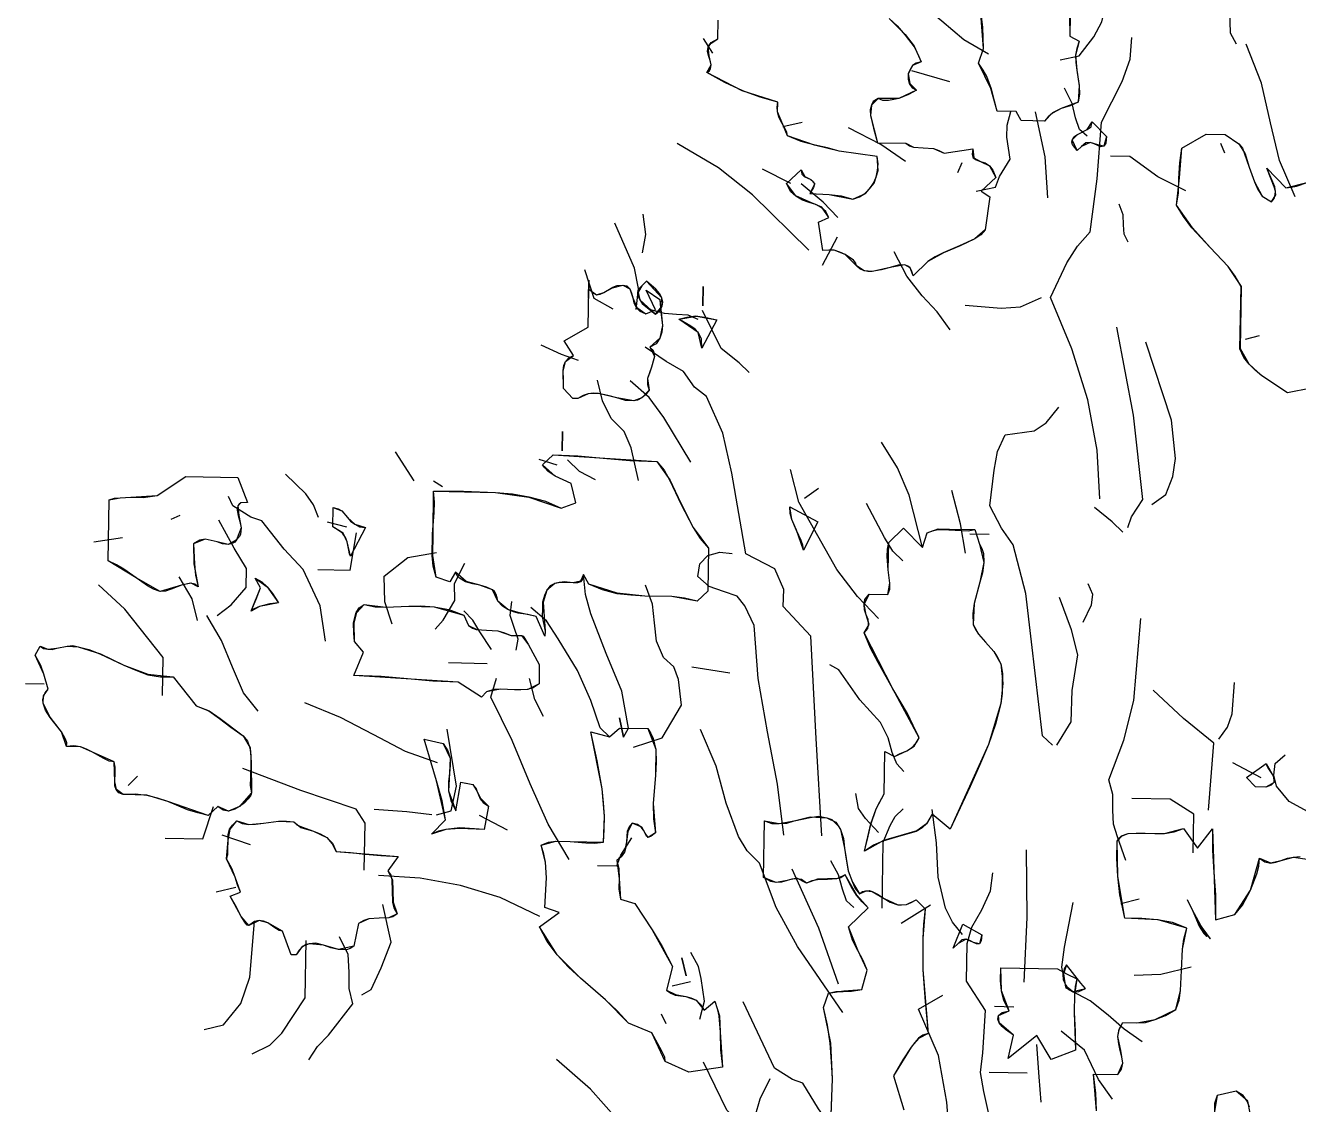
# Model space of a CAD drawing. Header units: millimetres. Extents: x 577 to 2337, y 236 to 943.
# Drawn here: x 825.191 to 826.84, y 709.061 to 710.459 of the extents above; entities that cross this region are included whole.
import ezdxf

# ---------------------------------------------------------------- set-up
doc = ezdxf.new("R2010")
doc.units = ezdxf.units.MM
doc.header["$LTSCALE"] = 0.01
doc.layers.add('06-Furn', color=4, linetype='Continuous')

# ---------------------------------------------------------------- blocks, each defined once
blk = doc.blocks.new('d2')
at = {"layer": '06-Furn', "color": 94, "linetype": 'Continuous'}
for points in [[(908.8123, 682.3527), (908.8096, 682.3628), (908.8055, 682.3714), (908.7998, 682.3759), (908.7927, 682.3788), (908.7769, 682.3777), (908.7581, 682.3723), (908.7364, 682.367), (908.7149, 682.363), (908.7048, 682.3632), (908.6948, 682.3649), (908.6863, 682.3693), (908.6778, 682.3766), (908.6765, 682.3824), (908.6708, 682.3897), (908.651, 682.403), (908.6382, 682.4089), (908.6253, 682.4135), (908.6124, 682.4137), (908.598, 682.4126), (908.5878, 682.4802), (908.6124, 682.4913), (908.6055, 682.5057), (908.5942, 682.5145), (908.5814, 682.5219), (908.5656, 682.5265), (908.55, 682.5326), (908.5343, 682.5414), (908.5217, 682.5532), (908.512, 682.572), (908.547, 682.6044), (908.5482, 682.5944), (908.5539, 682.5885), (908.5695, 682.581), (908.5752, 682.5766), (908.578, 682.5708), (908.5763, 682.5623), (908.5675, 682.5481), (908.6134, 682.5458), (908.642, 682.5424), (908.6692, 682.5347), (908.685, 682.5402), (908.6981, 682.5485), (908.7098, 682.5598), (908.7187, 682.5725), (908.7247, 682.5868), (908.7278, 682.6025), (908.7296, 682.6183), (908.727, 682.6356), (908.6368, 682.6487), (908.6096, 682.6564), (908.5796, 682.6627), (908.5468, 682.6719), (908.514, 682.6854), (908.5127, 682.6926), (908.5085, 682.7013), (908.4988, 682.7201), (908.4933, 682.7303), (908.4906, 682.7418), (908.4894, 682.7533), (908.4911, 682.7648), (908.4496, 682.777), (908.4083, 682.7921), (908.3656, 682.8116), (908.323, 682.8353), (908.3288, 682.8395), (908.3317, 682.8452), (908.3333, 682.8538), (908.3307, 682.8639), (908.3265, 682.8755), (908.3239, 682.8856), (908.3255, 682.8956), (908.3328, 682.9055), (908.3488, 682.9152), (908.3496, 682.9597)], [(909.1839, 682.9703), (909.1844, 682.9215), (909.2072, 682.9096), (909.2011, 682.8925), (909.1979, 682.8768), (909.1991, 682.8595), (909.2016, 682.8408), (909.2067, 682.8034), (909.2077, 682.7847), (909.2045, 682.7647), (909.1857, 682.7564), (909.164, 682.7496), (909.1437, 682.7385), (909.1336, 682.7301), (909.1247, 682.7202), (909.0688, 682.7212), (909.0577, 682.743), (909.0118, 682.7438), (908.9984, 682.7957), (908.9874, 682.8261), (908.9791, 682.8406), (908.9679, 682.858), (908.98, 682.8922), (908.9781, 682.9425), (908.9719, 682.9957)], [(908.756, 682.9638), (908.7743, 682.9462), (908.794, 682.9243), (908.815, 682.8967), (908.8233, 682.8807), (908.8316, 682.8605), (908.82, 682.8578), (908.8113, 682.8523), (908.8054, 682.8423), (908.8009, 682.8323), (908.8007, 682.8194), (908.8034, 682.8093), (908.8104, 682.7992), (908.8203, 682.7932), (908.8015, 682.7835), (908.7783, 682.7739), (908.7668, 682.7712), (908.7538, 682.7686), (908.7409, 682.7688), (908.7295, 682.7734), (908.7179, 682.7664), (908.7134, 682.7578), (908.7104, 682.7464), (908.7116, 682.7335), (908.7182, 682.7032), (908.7276, 682.6686), (908.795, 682.6674), (908.8036, 682.6614), (908.8136, 682.6584), (908.8365, 682.6566), (908.8608, 682.6547), (908.8737, 682.6501), (908.8865, 682.6442), (908.9542, 682.6544), (908.9525, 682.6415), (908.9552, 682.6329), (908.9623, 682.6284), (908.9723, 682.6239), (908.9837, 682.6208), (908.9936, 682.6135), (909.0021, 682.6033), (909.0089, 682.5859), (908.9739, 682.5535), (908.9951, 682.5403), (908.9836, 682.4615), (908.9734, 682.4502), (908.9589, 682.4404), (908.9227, 682.4239), (908.8836, 682.4073), (908.8648, 682.3976), (908.8474, 682.3865), (908.8123, 682.3527)], [(908.8123, 682.3527), (908.8055, 682.3714), (908.7927, 682.3788), (908.7581, 682.3723), (908.7163, 682.363), (908.6962, 682.3648), (908.6778, 682.3766), (908.651, 682.403), (908.6253, 682.4135), (908.598, 682.4126), (908.5878, 682.4802), (908.6124, 682.4913), (908.5956, 682.516), (908.5657, 682.528), (908.5344, 682.5429), (908.512, 682.572), (908.547, 682.6044), (908.5553, 682.5885), (908.5695, 682.581), (908.5794, 682.5708), (908.5675, 682.5481), (908.6134, 682.5458), (908.6692, 682.5347), (908.6996, 682.5485), (908.7201, 682.5725), (908.7293, 682.6025), (908.727, 682.6356), (908.6368, 682.6487), (908.5782, 682.6627), (908.514, 682.6854), (908.4989, 682.7216), (908.4906, 682.7418), (908.4911, 682.7648), (908.4069, 682.7921), (908.323, 682.8353), (908.3333, 682.8538), (908.328, 682.8754), (908.3255, 682.897), (908.3329, 682.9069), (908.3488, 682.9152), (908.3496, 682.9597)], [(909.1862, 683.0206), (909.1844, 682.9215), (909.2072, 682.9096), (909.1979, 682.8768), (909.2016, 682.8408), (909.2067, 682.8048), (909.2045, 682.7647), (909.164, 682.7496), (909.1438, 682.7399), (909.1247, 682.7202), (909.0688, 682.7212), (909.0577, 682.743), (909.0118, 682.7438), (908.9969, 682.7972), (908.9679, 682.858), (908.98, 682.8922), (908.9719, 682.9957)], [(908.756, 682.9638), (908.794, 682.9258), (908.8151, 682.8981), (908.8316, 682.8605), (908.8113, 682.8523), (908.8009, 682.8323), (908.8048, 682.8093), (908.8203, 682.7932), (908.7783, 682.7739), (908.7295, 682.7734), (908.7134, 682.7578), (908.7116, 682.7335), (908.7276, 682.6686), (908.795, 682.6674), (908.8136, 682.6584), (908.8365, 682.6566), (908.8608, 682.6547), (908.8865, 682.6442), (908.9542, 682.6544), (908.9567, 682.6328), (908.9723, 682.6239), (908.9936, 682.6135), (909.0089, 682.5859), (908.9739, 682.5535), (908.9951, 682.5403), (908.9836, 682.4615), (908.9589, 682.4404), (908.9241, 682.4238), (908.885, 682.4073), (908.8474, 682.3865), (908.8123, 682.3527)], [(909.1619, 682.8659), (909.2066, 682.8752), (909.2418, 682.9204), (909.2611, 682.956), (909.2704, 682.9946), (909.2769, 683.0361), (909.2892, 683.0775)], [(908.9913, 682.8791), (908.933, 682.9132), (908.8807, 682.9572), (908.8242, 683.0028), (908.7887, 683.0249), (908.7459, 683.0429)], [(909.5803, 682.9028), (909.5664, 682.9289), (909.5655, 682.9562), (909.5645, 682.9849), (909.5494, 683.0168)], [(908.3367, 682.881), (908.3144, 682.9158)], [(909.2562, 681.8234), (909.2497, 681.9384), (909.2275, 682.058), (909.1895, 682.1792), (909.1386, 682.3008), (909.1775, 682.3833), (909.2026, 682.423), (909.2334, 682.4569), (909.25, 682.583), (909.2597, 682.7178), (909.3088, 682.8144), (909.3284, 682.8672), (909.3322, 682.9188)], [(909.7201, 682.5399), (909.6829, 682.6268), (909.6615, 682.7161), (909.6403, 682.8098), (909.6033, 682.9024)], [(908.8996, 682.8133), (908.8097, 682.8394)], [(909.226, 682.6839), (909.2077, 682.7), (909.1981, 682.7275), (909.1901, 682.7621), (909.1721, 682.7983)], [(908.9624, 682.5537), (909.0085, 682.563), (909.0175, 682.5886), (909.0427, 682.6298), (909.0351, 682.6816), (909.0356, 682.7103), (909.0448, 682.7432)], [(909.1329, 682.5378), (909.1261, 682.6354), (909.1036, 682.7421)], [(908.5029, 682.7072), (908.5491, 682.7178)], [(908.7943, 682.6243), (908.7361, 682.6641), (908.6593, 682.7043)], [(909.2024, 682.6499), (909.1912, 682.6644), (909.1899, 682.6702), (909.19, 682.6745), (909.1944, 682.683), (909.2032, 682.6886), (909.2263, 682.6997), (909.2351, 682.7067), (909.2366, 682.7124), (909.2382, 682.7181), (909.2719, 682.6831), (909.2702, 682.6673), (909.2658, 682.6602), (909.2586, 682.6589), (909.2515, 682.6619), (909.2429, 682.6664), (909.2329, 682.6694), (909.2228, 682.6681), (909.2127, 682.6597), (909.2024, 682.6499)], [(909.2024, 682.6499), (909.19, 682.6759), (909.2032, 682.6886), (909.2263, 682.6997), (909.2382, 682.7181), (909.2719, 682.6831), (909.2658, 682.6602), (909.2515, 682.6633), (909.2329, 682.6694), (909.2127, 682.6597), (909.2024, 682.6499)], [(908.565, 682.4132), (908.4311, 682.5448), (908.3504, 682.6094), (908.2524, 682.6672)], [(909.7577, 682.0856), (909.7015, 682.0751), (909.6718, 682.0944), (909.6406, 682.115), (909.625, 682.1282), (909.6109, 682.1428), (909.5983, 682.1589), (909.5886, 682.1791), (909.5913, 682.327), (909.5774, 682.3516), (909.5606, 682.3749), (909.5184, 682.4202), (909.4747, 682.4669), (909.4551, 682.4931), (909.4384, 682.5207), (909.4432, 682.5493), (909.4438, 682.5837), (909.4459, 682.621), (909.4509, 682.6554), (909.5089, 682.6888), (909.5534, 682.688), (909.586, 682.6658), (909.5945, 682.6557), (909.5999, 682.6426), (909.6109, 682.6108), (909.6231, 682.5762), (909.6314, 682.5574), (909.6412, 682.5414), (909.6639, 682.5281), (909.6698, 682.5365), (909.6728, 682.5451), (909.673, 682.5537), (909.6703, 682.5638), (909.6524, 682.6086), (909.6975, 682.5619), (909.7104, 682.5631), (909.7234, 682.5657), (909.7509, 682.5752)], [(909.7577, 682.0856), (909.7015, 682.0751), (909.6406, 682.115), (909.6109, 682.1428), (909.5901, 682.1791), (909.5928, 682.3269), (909.5606, 682.3749), (909.5184, 682.4202), (909.4762, 682.4669), (909.4384, 682.5207), (909.4453, 682.5852), (909.4509, 682.6554), (909.5089, 682.6888), (909.5534, 682.688), (909.586, 682.6658), (909.6014, 682.6426), (909.6109, 682.6108), (909.6231, 682.5762), (909.6412, 682.5414), (909.6639, 682.5281), (909.6742, 682.5451), (909.6717, 682.5638), (909.6524, 682.6086), (909.6975, 682.5619), (909.7509, 682.5752)], [(909.4605, 682.5547), (909.3937, 682.5875), (909.327, 682.6361), (909.2811, 682.637)], [(909.5526, 682.6435), (909.543, 682.6666)], [(908.9187, 682.5977), (908.9292, 682.6218)], [(908.522, 682.5718), (908.4551, 682.6061)], [(908.6339, 682.4909), (908.5987, 682.5274), (908.5464, 682.5714)], [(909.3233, 682.4323), (909.3136, 682.4512), (909.3126, 682.4741), (909.3116, 682.4972), (909.302, 682.5231)], [(908.1701, 682.4074), (908.1781, 682.4504), (908.1718, 682.4993)], [(908.1548, 682.2728), (908.16, 682.3229), (908.1508, 682.3705), (908.104, 682.4776)], [(908.5974, 682.3781), (908.6331, 682.4449)], [(908.9004, 682.2247), (908.8696, 682.2669), (908.8344, 682.3049), (908.7979, 682.3515), (908.7674, 682.4095)], [(908.1003, 682.2738), (908.0548, 682.299), (908.033, 682.3669)], [(908.0426, 682.3423), (908.0418, 682.2993), (908.0426, 682.3423)], [(908.0426, 682.3423), (908.0418, 682.2993), (908.0426, 682.3423)], [(908.1687, 682.3299), (908.1614, 682.3215), (908.1584, 682.3129), (908.1597, 682.3043), (908.1638, 682.2956), (908.1694, 682.2869), (908.1779, 682.2795), (908.2005, 682.2619), (908.2107, 682.2703), (908.2166, 682.2803), (908.2182, 682.2903), (908.2156, 682.3004), (908.21, 682.3105), (908.2016, 682.3207), (908.179, 682.3398), (908.1687, 682.3299)], [(908.1687, 682.3299), (908.1598, 682.3129), (908.1638, 682.2956), (908.2005, 682.2619), (908.2166, 682.2803), (908.2156, 682.3004), (908.179, 682.3398), (908.1687, 682.3299)], [(908.0045, 682.0616), (907.982, 682.085), (907.9823, 682.1051), (907.9813, 682.1281), (907.9829, 682.1395), (907.9874, 682.1495), (907.9948, 682.158), (908.0064, 682.1635), (907.984, 682.1984), (908.0406, 682.2304), (908.0422, 682.3208), (908.0521, 682.312), (908.0606, 682.3075), (908.0693, 682.3088), (908.078, 682.3129), (908.0997, 682.3255), (908.1099, 682.3296), (908.1228, 682.3308), (908.1328, 682.3292), (908.1399, 682.3219), (908.144, 682.3117), (908.1467, 682.3002), (908.1493, 682.2887), (908.1548, 682.2771), (908.1633, 682.2683), (908.1776, 682.2623), (908.2007, 682.272), (908.1786, 682.3183), (908.2112, 682.2962), (908.2135, 682.266), (908.2172, 682.2343), (908.2155, 682.2186), (908.211, 682.2043), (908.2021, 682.1915), (908.1876, 682.1832), (908.1932, 682.1773), (908.196, 682.1729), (908.1987, 682.1614), (908.1956, 682.15), (908.191, 682.1358), (908.1865, 682.1215), (908.1819, 682.1086), (908.1817, 682.0943), (908.1857, 682.0813), (908.1769, 682.07), (908.1682, 682.063), (908.158, 682.0574), (908.1494, 682.0561), (908.1293, 682.0565), (908.1093, 682.0626), (908.0879, 682.0687), (908.065, 682.0734), (908.0535, 682.0736), (908.0406, 682.0725), (908.029, 682.0684), (908.016, 682.0614), (908.0045, 682.0616)], [(908.0045, 682.0616), (907.982, 682.085), (907.9813, 682.1281), (907.9874, 682.1495), (908.0064, 682.1635), (907.984, 682.1984), (908.0406, 682.2304), (908.0422, 682.3208), (908.0606, 682.3075), (908.078, 682.3129), (908.0983, 682.324), (908.1228, 682.3308), (908.1399, 682.3219), (908.1467, 682.3002), (908.1563, 682.2771), (908.1776, 682.2623), (908.2007, 682.272), (908.1786, 682.3183), (908.2112, 682.2962), (908.2172, 682.2343), (908.211, 682.2043), (908.1876, 682.1832), (908.1987, 682.1614), (908.191, 682.1358), (908.1819, 682.1086), (908.1857, 682.0813), (908.1682, 682.063), (908.1494, 682.0561), (908.1093, 682.0626), (908.065, 682.0734), (908.0406, 682.0725), (908.016, 682.0614), (908.0045, 682.0616)], [(908.3137, 682.3273), (908.3129, 682.2814), (908.3137, 682.3273)], [(908.3137, 682.3273), (908.3129, 682.2814), (908.3137, 682.3273)], [(908.9359, 682.2829), (909.0219, 682.2756), (909.0679, 682.2791), (909.1171, 682.3012)], [(908.3022, 682.2486), (908.278, 682.259), (908.2507, 682.261), (908.2221, 682.2629), (908.1892, 682.2722)], [(908.311, 682.1809), (908.31, 682.2024), (908.3058, 682.2112), (908.3017, 682.2184), (908.2946, 682.2257), (908.2847, 682.2331), (908.2563, 682.2494), (908.275, 682.2548), (908.2966, 682.2573), (908.321, 682.2539), (908.3467, 682.2478), (908.311, 682.1809)], [(908.311, 682.1809), (908.3017, 682.2184), (908.2563, 682.2494), (908.298, 682.2572), (908.3467, 682.2478), (908.311, 682.1809)], [(908.4234, 682.1229), (908.3994, 682.1463), (908.3569, 682.1801), (908.3127, 682.2699)], [(909.3225, 681.7548), (909.3315, 681.7804), (909.3581, 681.8216), (909.3359, 682.0215), (909.2967, 682.2304)], [(908.0176, 682.1518), (907.9777, 682.1655), (907.9293, 682.1879)], [(908.5957, 681.023), (908.5826, 681.2543), (908.5698, 681.4972), (908.5037, 681.5673), (908.5058, 681.6075), (908.4838, 681.6567), (908.4155, 681.6923), (908.3817, 681.8839), (908.3605, 681.979), (908.3218, 682.0659), (908.2935, 682.088), (908.2669, 682.1257), (908.2257, 682.1495), (908.1761, 682.1834)], [(909.3795, 681.8097), (909.4129, 681.8335), (909.4295, 681.8763), (909.436, 681.9192), (909.4262, 682.0098), (909.3649, 682.1947)], [(909.6019, 682.2019), (909.6352, 682.2113)], [(908.1603, 681.8664), (908.143, 681.9443), (908.1265, 681.9833), (908.0955, 682.0141), (908.0748, 682.056), (908.0627, 682.105)], [(908.2845, 681.9101), (908.2205, 682.0161), (908.1854, 682.064), (908.1402, 682.1036)], [(909.1436, 681.2383), (909.1196, 681.2604), (909.0936, 681.4833), (909.0799, 681.5984), (909.0504, 681.7138), (909.0224, 681.7531), (908.9947, 681.8067), (909.0048, 681.8912), (909.0128, 681.9356), (909.0308, 681.9754), (909.0998, 681.9842), (909.1289, 682.0038), (909.1583, 682.0406)], [(907.9801, 681.9831), (907.9793, 681.9372), (907.9801, 681.9831)], [(907.9801, 681.9831), (907.9793, 681.9372), (907.9801, 681.9831)], [(908.835, 681.7077), (908.8028, 681.8317), (908.7753, 681.8968), (908.7376, 681.9578)], [(907.6277, 681.8661), (907.583, 681.9344)], [(907.9382, 681.4972), (907.9175, 681.5435), (907.8975, 681.5482), (907.8746, 681.5515), (907.8632, 681.5546), (907.8504, 681.5606), (907.8376, 681.568), (907.8263, 681.5797), (907.825, 681.5883), (907.8223, 681.5956), (907.8181, 681.6028), (907.8139, 681.6072), (907.7996, 681.6132), (907.7839, 681.6178), (907.7668, 681.621), (907.7496, 681.6256), (907.7354, 681.6344), (907.7298, 681.6403), (907.7256, 681.649), (907.7123, 681.6263), (907.6795, 681.6369), (907.6728, 681.6629), (907.6704, 681.6887), (907.6713, 681.739), (907.6751, 681.7906), (907.6756, 681.815), (907.6732, 681.8409), (907.745, 681.841), (907.821, 681.8382), (907.8611, 681.8346), (907.8998, 681.8281), (907.9397, 681.8174), (907.9768, 681.8009), (908.0115, 681.8132), (908.0008, 681.8593), (907.9624, 681.8772), (907.9454, 681.889), (907.9383, 681.8963), (907.9327, 681.9036), (907.9576, 681.9275), (908.0164, 681.925), (908.0766, 681.9196), (908.1396, 681.9142), (908.2041, 681.9116), (908.221, 681.8911), (908.2349, 681.8665), (908.2612, 681.8115), (908.2903, 681.755), (908.3071, 681.7288), (908.3267, 681.7055), (908.3248, 681.6036), (908.3001, 681.5797), (908.27, 681.5874), (908.2399, 681.5908), (908.1754, 681.5919), (908.1424, 681.594), (908.1094, 681.5975), (908.0751, 681.6067), (908.0424, 681.6202), (908.0299, 681.6434), (908.0283, 681.6334), (908.0224, 681.6263), (908.0152, 681.6236), (908.0051, 681.6238), (907.9836, 681.6242), (907.9721, 681.6244), (907.962, 681.6217), (907.9504, 681.6162), (907.943, 681.6062), (907.9371, 681.5935), (907.9325, 681.5777), (907.9322, 681.562), (907.9319, 681.5433), (907.9384, 681.5087), (907.9382, 681.4972)], [(907.9382, 681.4972), (907.9175, 681.5435), (907.8746, 681.553), (907.8504, 681.5606), (907.8263, 681.5797), (907.8139, 681.6072), (907.7839, 681.6178), (907.7511, 681.627), (907.7256, 681.649), (907.7123, 681.6263), (907.6795, 681.6369), (907.6718, 681.6887), (907.6728, 681.739), (907.6732, 681.8409), (907.821, 681.8382), (907.8997, 681.8267), (907.9768, 681.8009), (908.0115, 681.8132), (908.0008, 681.8593), (907.9624, 681.8772), (907.9327, 681.9036), (907.9576, 681.9275), (908.2041, 681.9116), (908.2349, 681.868), (908.2612, 681.8129), (908.2903, 681.755), (908.3267, 681.7055), (908.3248, 681.6036), (908.3001, 681.5797), (908.2399, 681.5908), (908.1754, 681.5919), (908.1095, 681.5989), (908.0424, 681.6202), (908.0299, 681.6434), (908.0224, 681.6278), (908.0051, 681.6238), (907.9836, 681.6256), (907.962, 681.6217), (907.943, 681.6062), (907.9339, 681.5777), (907.9384, 681.5087), (907.9382, 681.4972)], [(907.9672, 681.903), (907.9243, 681.9167)], [(908.0584, 681.8683), (908.02, 681.8876), (907.9918, 681.9154)], [(907.4007, 681.7784), (907.3883, 681.8087), (907.3702, 681.8349), (907.3222, 681.8817)], [(908.73, 681.5388), (908.6807, 681.5914), (908.6316, 681.6554), (908.5412, 681.815), (908.5211, 681.8928)], [(907.0243, 681.6029), (907.0086, 681.6089), (906.9943, 681.6164), (906.9675, 681.6356), (906.9377, 681.6562), (906.9206, 681.6665), (906.9007, 681.6755), (906.9033, 681.8205), (906.9163, 681.8245), (906.9293, 681.8257), (906.9551, 681.8267), (906.9838, 681.8262), (907.017, 681.8313), (907.0852, 681.876), (907.2086, 681.8737), (907.232, 681.8145), (907.2162, 681.8133), (907.2118, 681.8105), (907.2089, 681.8063), (907.2072, 681.7963), (907.2099, 681.7833), (907.2139, 681.7689), (907.2165, 681.7545), (907.2148, 681.7387), (907.2118, 681.733), (907.2059, 681.7259), (907.2015, 681.7203), (907.1972, 681.7175), (907.1857, 681.7148), (907.1728, 681.7165), (907.1599, 681.721), (907.1456, 681.7242), (907.1313, 681.7273), (907.1183, 681.7247), (907.1038, 681.7163), (907.1059, 681.6689), (907.1082, 681.6416), (907.1149, 681.6142), (907.1064, 681.6201), (907.0964, 681.6231), (907.0863, 681.6205), (907.0748, 681.6178), (907.0502, 681.6082), (907.0372, 681.6041), (907.0243, 681.6029)], [(907.0243, 681.6029), (906.9675, 681.6356), (906.9007, 681.6755), (906.9033, 681.8205), (906.9293, 681.8257), (906.9551, 681.8267), (907.017, 681.8313), (907.0852, 681.876), (907.2086, 681.8737), (907.232, 681.8145), (907.2162, 681.8133), (907.2089, 681.8063), (907.2113, 681.7832), (907.2165, 681.7545), (907.2059, 681.7259), (907.1857, 681.7148), (907.1599, 681.721), (907.1313, 681.7273), (907.1038, 681.7163), (907.1044, 681.6689), (907.1149, 681.6142), (907.0978, 681.6231), (907.0748, 681.6178), (907.0243, 681.6029)], [(907.6949, 681.8519), (907.6736, 681.8653)], [(907.4169, 681.4852), (907.4041, 681.5687), (907.364, 681.6556), (907.319, 681.7038), (907.2656, 681.7708), (907.24, 681.7798), (907.1973, 681.8065), (907.1863, 681.8282)], [(908.5543, 681.8248), (908.5877, 681.8486)], [(908.9367, 681.6944), (908.925, 681.7634), (908.9049, 681.8428)], [(907.4766, 681.6865), (907.4738, 681.6923), (907.4725, 681.701), (907.4685, 681.7212), (907.4644, 681.7312), (907.4574, 681.7414), (907.4475, 681.7488), (907.4347, 681.7562), (907.4356, 681.8022), (907.447, 681.7991), (907.4555, 681.7946), (907.4696, 681.7785), (907.4766, 681.7698), (907.4865, 681.7625), (907.4979, 681.7565), (907.5123, 681.7548), (907.4766, 681.6865)], [(907.4766, 681.6865), (907.4685, 681.7212), (907.4589, 681.7414), (907.4347, 681.7562), (907.4356, 681.8022), (907.4555, 681.7946), (907.4696, 681.7785), (907.4865, 681.7625), (907.5123, 681.7548), (907.4766, 681.6865)], [(908.552, 681.7014), (908.5508, 681.7129), (908.5467, 681.7244), (908.5357, 681.7476), (908.5247, 681.7736), (908.5206, 681.7881), (908.5195, 681.8039), (908.5863, 681.7682), (908.552, 681.7014)], [(908.552, 681.7014), (908.5357, 681.749), (908.5247, 681.7736), (908.5195, 681.8039), (908.5863, 681.7682), (908.552, 681.7014)], [(908.7885, 681.6755), (908.7645, 681.6989), (908.745, 681.7309), (908.7019, 681.812)], [(909.3108, 681.7435), (909.2854, 681.7684), (909.243, 681.8022)], [(907.0504, 681.7747), (907.0721, 681.7844)], [(907.1596, 681.5459), (907.1931, 681.5711), (907.2283, 681.6121), (907.2291, 681.658), (907.1999, 681.7059), (907.1637, 681.7726)], [(907.4678, 681.7556), (907.4221, 681.7679)], [(906.8671, 681.7206), (906.9347, 681.7309)], [(907.3985, 681.6549), (907.476, 681.6535), (907.4905, 681.7423)], [(908.6969, 680.9867), (908.7046, 681.0152), (908.7124, 681.0496), (908.7246, 681.0867), (908.7335, 681.1037), (908.7439, 681.1222), (908.7457, 681.2227), (908.7685, 681.2108), (908.7801, 681.2177), (908.7974, 681.2246), (908.8062, 681.2301), (908.8134, 681.2358), (908.8208, 681.2442), (908.8267, 681.2556), (908.8129, 681.2846), (908.799, 681.3136), (908.7642, 681.3716), (908.7295, 681.434), (908.7115, 681.4688), (908.6963, 681.5049), (908.7051, 681.5148), (908.7067, 681.5248), (908.7055, 681.5363), (908.7014, 681.5479), (908.6973, 681.5595), (908.6961, 681.5724), (908.6978, 681.5839), (908.708, 681.5966), (908.7525, 681.5958), (908.7571, 681.6086), (908.7573, 681.6229), (908.7536, 681.6546), (908.7513, 681.6862), (908.7516, 681.7034), (908.7548, 681.7192), (908.7899, 681.753), (908.835, 681.7077), (908.8457, 681.742), (908.8586, 681.7474), (908.8716, 681.7501), (908.8974, 681.7496), (908.9276, 681.7476), (908.9433, 681.7473), (908.9592, 681.7499), (908.97, 681.7153), (908.9756, 681.7051), (908.9797, 681.6936), (908.9807, 681.672), (908.9774, 681.6477), (908.9713, 681.6248), (908.9574, 681.5748), (908.9541, 681.5505), (908.9551, 681.5246), (908.9606, 681.513), (908.9676, 681.5014), (908.9845, 681.4824), (909.0041, 681.4605), (909.0125, 681.4475), (909.0208, 681.4315), (909.0247, 681.4085), (909.0243, 681.3841), (909.0238, 681.3611), (909.0206, 681.3368), (909.0082, 681.2882), (908.9915, 681.2397), (908.9705, 681.1899), (908.9481, 681.14), (908.9003, 681.0389), (908.8578, 681.0742), (908.8445, 681.0515), (908.8343, 681.0416), (908.8198, 681.0332), (908.7837, 681.0224), (908.7404, 681.0103), (908.7187, 681.0006), (908.6969, 680.9867)], [(908.6969, 680.9867), (908.7124, 681.051), (908.7246, 681.0867), (908.7439, 681.1222), (908.7457, 681.2227), (908.7685, 681.2108), (908.7974, 681.2246), (908.8148, 681.2358), (908.8267, 681.2556), (908.7642, 681.3716), (908.6963, 681.5049), (908.7081, 681.5248), (908.7014, 681.5479), (908.6961, 681.5724), (908.708, 681.5966), (908.7525, 681.5958), (908.7573, 681.6229), (908.7536, 681.6546), (908.7548, 681.7192), (908.7899, 681.753), (908.835, 681.7077), (908.8457, 681.742), (908.8717, 681.7515), (908.8989, 681.751), (908.9592, 681.7499), (908.97, 681.7153), (908.9807, 681.672), (908.9713, 681.6248), (908.9574, 681.5748), (908.9551, 681.5246), (908.9676, 681.5014), (908.9845, 681.4824), (909.0041, 681.4605), (909.0208, 681.4315), (909.0258, 681.3855), (909.0206, 681.3368), (908.9915, 681.2397), (908.9003, 681.0389), (908.8578, 681.0742), (908.8445, 681.0515), (908.8212, 681.0347), (908.7837, 681.0238), (908.7419, 681.0117), (908.6969, 680.9867)], [(908.9475, 681.7401), (908.9935, 681.7393)], [(907.5755, 681.5254), (907.5579, 681.5788), (907.5561, 681.6392), (907.6129, 681.6841), (907.6806, 681.6957)], [(907.6772, 681.5135), (907.6963, 681.5347), (907.7244, 681.5815), (907.7237, 681.6218), (907.7476, 681.6701)], [(908.5052, 681.0246), (908.4902, 681.1455), (908.4667, 681.2694), (908.4446, 681.3961), (908.4353, 681.5226), (908.4133, 681.5689), (908.395, 681.5923), (908.3622, 681.6029), (908.3279, 681.615), (908.3011, 681.6384), (908.306, 681.6685), (908.325, 681.6883), (908.3538, 681.6964), (908.3825, 681.693)], [(908.1247, 681.2569), (908.1366, 681.2783), (908.121, 681.3662), (908.0839, 681.4558), (908.0468, 681.5498), (908.0348, 681.596), (908.0299, 681.6434)], [(907.0298, 681.3559), (907.0315, 681.4463), (906.9767, 681.5148), (906.9402, 681.5614), (906.8781, 681.6185)], [(907.1134, 681.5338), (907.1, 681.5857), (907.0694, 681.638)], [(907.2402, 681.5559), (907.2416, 681.5587), (907.2522, 681.5844), (907.2627, 681.6115), (907.2502, 681.6347), (907.2659, 681.6258), (907.2786, 681.6141), (907.2912, 681.5981), (907.3051, 681.5762), (907.285, 681.5738), (907.2605, 681.567), (907.2475, 681.5615), (907.2402, 681.5559)], [(907.2402, 681.5559), (907.2416, 681.5587), (907.2627, 681.6115), (907.2502, 681.6347), (907.2786, 681.6141), (907.3051, 681.5762), (907.2605, 681.567), (907.2402, 681.5559)], [(908.1487, 681.2336), (908.2166, 681.2553), (908.2625, 681.3334), (908.255, 681.3938), (908.2441, 681.4242), (908.2201, 681.4461), (908.2035, 681.4852), (908.1986, 681.5283), (908.1937, 681.573), (908.1773, 681.6178)], [(909.2165, 681.5299), (909.2359, 681.5712), (909.2392, 681.5955), (909.2281, 681.6215)], [(907.8701, 681.464), (907.8749, 681.4898), (907.8654, 681.5172), (907.8558, 681.5461), (907.8593, 681.5791)], [(909.1537, 681.2382), (909.1877, 681.2935), (909.1905, 681.3682), (909.2035, 681.4526), (909.1888, 681.5117), (909.1601, 681.5884)], [(907.7877, 681.3521), (907.7323, 681.3876), (907.6721, 681.3901), (907.6119, 681.3955), (907.5489, 681.401), (907.4843, 681.4036), (907.5069, 681.4592), (907.4857, 681.484), (907.4847, 681.5041), (907.4837, 681.5285), (907.4868, 681.5413), (907.4899, 681.5528), (907.4973, 681.5641), (907.5089, 681.5725), (907.5346, 681.5663), (907.5605, 681.5659), (907.6151, 681.5678), (907.6438, 681.5686), (907.6753, 681.5667), (907.7097, 681.5603), (907.7453, 681.5467), (907.7564, 681.5221), (907.7663, 681.5162), (907.7749, 681.5131), (907.7992, 681.5112), (907.8265, 681.5093), (907.8422, 681.5047), (907.8579, 681.4987), (907.8823, 681.4982), (907.8865, 681.4968), (907.8893, 681.4924), (907.8991, 681.4764), (907.9241, 681.43), (907.9246, 681.3841), (907.9101, 681.3743), (907.8957, 681.3703), (907.8813, 681.3691), (907.8656, 681.3693), (907.8325, 681.3714), (907.8168, 681.3702), (907.7994, 681.3648), (907.7877, 681.3521)], [(907.7877, 681.3521), (907.7323, 681.3876), (907.4843, 681.4036), (907.5069, 681.4592), (907.4857, 681.484), (907.4851, 681.5285), (907.4914, 681.5528), (907.5089, 681.5725), (907.5605, 681.5659), (907.6151, 681.5678), (907.6753, 681.5667), (907.7453, 681.5467), (907.7564, 681.5221), (907.7763, 681.5131), (907.7992, 681.5112), (907.8265, 681.5093), (907.8579, 681.4987), (907.8823, 681.4982), (907.8991, 681.4764), (907.9241, 681.43), (907.9246, 681.3841), (907.8972, 681.3702), (907.8656, 681.3693), (907.8325, 681.3714), (907.7994, 681.3648), (907.7877, 681.3521)], [(907.8113, 681.4651), (907.7833, 681.5072), (907.7666, 681.5348), (907.7455, 681.5567)], [(908.0918, 681.2575), (908.0692, 681.2795), (908.0474, 681.3445), (908.0157, 681.4154), (907.9697, 681.4909), (907.9417, 681.533), (907.905, 681.5653)], [(907.2574, 681.3188), (907.2223, 681.3624), (907.1961, 681.4232), (907.17, 681.4868), (907.1352, 681.5463)], [(909.3181, 680.9639), (909.2976, 681.0202), (909.2881, 681.0506), (909.2872, 681.0836), (909.2865, 681.1209), (909.2771, 681.1556), (909.3133, 681.2496), (909.3365, 681.344), (909.353, 681.5389)], [(907.138, 681.0711), (907.1137, 681.0773), (907.0894, 681.0849), (907.0424, 681.1044), (907.0182, 681.1121), (906.9924, 681.1183), (906.9653, 681.1217), (906.9365, 681.1207), (906.9266, 681.1252), (906.9195, 681.1326), (906.9168, 681.1412), (906.917, 681.1512), (906.9174, 681.1742), (906.9176, 681.1857), (906.915, 681.1987), (906.9035, 681.2003), (906.8907, 681.2063), (906.8637, 681.2211), (906.8495, 681.2286), (906.8352, 681.2345), (906.8194, 681.2363), (906.8022, 681.2351), (906.8024, 681.2438), (906.7997, 681.2524), (906.7899, 681.2698), (906.7633, 681.3034), (906.7521, 681.3208), (906.7467, 681.3381), (906.7454, 681.3467), (906.7484, 681.3553), (906.7514, 681.3624), (906.7587, 681.3709), (906.7479, 681.407), (906.7411, 681.4272), (906.7272, 681.4519), (906.7391, 681.4732), (906.7476, 681.4673), (906.7576, 681.4657), (906.7676, 681.4655), (906.7792, 681.4682), (906.8037, 681.4734), (906.8166, 681.4746), (906.8295, 681.4715), (906.8552, 681.4653), (906.8809, 681.4548), (906.9378, 681.4279), (906.9663, 681.4159), (906.9948, 681.4053), (907.0249, 681.4005), (907.055, 681.4), (907.1098, 681.3314), (907.1254, 681.3255), (907.1396, 681.3194), (907.1652, 681.3017), (907.1921, 681.2812), (907.2218, 681.2605), (907.2317, 681.2474), (907.2371, 681.2316), (907.2397, 681.2143), (907.2394, 681.1971), (907.2387, 681.1611), (907.2384, 681.1425), (907.2409, 681.1252), (907.2394, 681.1195), (907.2335, 681.111), (907.2247, 681.1011), (907.2131, 681.0927), (907.2014, 681.0858), (907.187, 681.0817), (907.1741, 681.0834), (907.1614, 681.0922), (907.138, 681.0711)], [(907.138, 681.0711), (907.0424, 681.1044), (906.9924, 681.1197), (906.9365, 681.1207), (906.9209, 681.1325), (906.917, 681.1512), (906.915, 681.1987), (906.8637, 681.2211), (906.8352, 681.2345), (906.8022, 681.2351), (906.7899, 681.2698), (906.7633, 681.3048), (906.7467, 681.3381), (906.747, 681.3553), (906.7587, 681.3709), (906.7479, 681.407), (906.7272, 681.4519), (906.7391, 681.4732), (906.7576, 681.4657), (906.7792, 681.4682), (906.8037, 681.4734), (906.8295, 681.4715), (906.8823, 681.4547), (906.9378, 681.4279), (906.9949, 681.4068), (907.055, 681.4), (907.1098, 681.3314), (907.1411, 681.3194), (907.1666, 681.3017), (907.2218, 681.2605), (907.2385, 681.2315), (907.2408, 681.197), (907.2409, 681.1252), (907.2131, 681.0927), (907.187, 681.0817), (907.1614, 681.0922), (907.138, 681.0711)], [(907.7088, 681.434), (907.8007, 681.4323)], [(908.7908, 681.1759), (908.7739, 681.1935), (908.7629, 681.2209), (908.7535, 681.2555), (908.7355, 681.2918), (908.6862, 681.3458), (908.6358, 681.417), (908.6145, 681.4289)], [(907.996, 680.9665), (907.9458, 681.0507), (907.9031, 681.1462), (907.8605, 681.2489), (907.8093, 681.3517), (907.823, 681.3974)], [(908.3773, 681.4088), (908.2872, 681.4234)], [(906.7045, 681.3848), (906.749, 681.384)], [(907.9347, 681.3064), (907.9139, 681.3469), (907.9019, 681.396)], [(909.5141, 681.0837), (909.527, 681.2429), (909.4549, 681.3016), (909.3829, 681.3689)], [(909.5387, 681.2527), (909.5593, 681.281), (909.5699, 681.3124), (909.5756, 681.3869)], [(907.6829, 681.1961), (907.6074, 681.2233), (907.5305, 681.2635), (907.4523, 681.3037), (907.3683, 681.3383)], [(908.2797, 680.4617), (908.2241, 680.4871), (908.2228, 680.4972), (908.2159, 680.5117), (908.1923, 680.5552), (908.1368, 680.5778), (908.11, 680.6069), (908.0818, 680.6333), (908.0224, 680.6846), (907.9942, 680.711), (907.9675, 680.7402), (907.9436, 680.7722), (907.9256, 680.807), (907.9722, 680.8406), (907.9379, 680.8527), (907.9421, 680.9229), (907.9399, 680.9603), (907.9359, 680.979), (907.9292, 681.0007), (907.9465, 681.0075), (907.9637, 681.0101), (907.9982, 681.0095), (908.0355, 681.0059), (908.0556, 681.0056), (908.0772, 681.008), (908.0791, 681.0382), (908.0797, 681.0697), (908.0774, 681.1014), (908.0737, 681.1344), (908.062, 681.2007), (908.0475, 681.2699), (908.0918, 681.2575), (908.1151, 681.2787), (908.1826, 681.2775), (908.1895, 681.2658), (908.195, 681.2542), (908.2017, 681.2268), (908.2026, 681.1981), (908.2006, 681.1666), (908.1951, 681.0992), (908.1958, 681.0633), (908.201, 681.0302), (908.1908, 681.0218), (908.1836, 681.019), (908.1793, 681.022), (908.1766, 681.0292), (908.1724, 681.0365), (908.1668, 681.0437), (908.1583, 681.0496), (908.1454, 681.0527), (908.1381, 681.0443), (908.1336, 681.0329), (908.1317, 681.0085), (908.13, 680.9956), (908.1269, 680.9842), (908.1196, 680.9728), (908.1093, 680.9644), (908.1133, 680.9442), (908.1143, 680.9213), (908.1139, 680.8969), (908.1177, 680.8724), (908.152, 680.8617), (908.1925, 680.7992), (908.2162, 680.76), (908.2411, 680.7122), (908.2272, 680.6565), (908.2371, 680.6491), (908.2471, 680.6446), (908.2729, 680.6413), (908.2843, 680.6382), (908.2971, 680.6322), (908.307, 680.6234), (908.3167, 680.6089), (908.3415, 680.63), (908.347, 680.6127), (908.351, 680.5954), (908.3545, 680.5566), (908.3553, 680.5149), (908.3602, 680.4732), (908.2797, 680.4617)], [(908.2797, 680.4617), (908.2241, 680.4871), (908.1923, 680.5552), (908.1368, 680.5778), (908.0818, 680.6333), (908.0224, 680.6846), (907.9675, 680.7402), (907.9256, 680.807), (907.9722, 680.8406), (907.9379, 680.8527), (907.9421, 680.9229), (907.9399, 680.9603), (907.9292, 681.0007), (907.9637, 681.0101), (907.9982, 681.0095), (908.0772, 681.008), (908.0797, 681.0697), (908.0737, 681.1344), (908.0475, 681.2699), (908.0918, 681.2575), (908.1151, 681.2787), (908.1826, 681.2775), (908.2017, 681.2283), (908.2006, 681.1666), (908.1951, 681.0992), (908.201, 681.0302), (908.1836, 681.019), (908.1766, 681.0292), (908.1683, 681.0437), (908.1454, 681.0527), (908.135, 681.0329), (908.1317, 681.0085), (908.1269, 680.9842), (908.1093, 680.9644), (908.1143, 680.9213), (908.1177, 680.8724), (908.152, 680.8617), (908.1925, 680.7992), (908.2411, 680.7122), (908.2272, 680.6565), (908.2486, 680.6461), (908.2729, 680.6413), (908.2971, 680.6322), (908.3167, 680.6089), (908.3415, 680.63), (908.3524, 680.5953), (908.3545, 680.5566), (908.3602, 680.4732), (908.2797, 680.4617)], [(908.1155, 681.3031), (908.1247, 681.2569), (908.1155, 681.3031)], [(908.1155, 681.3031), (908.1247, 681.2569), (908.1155, 681.3031)], [(907.6684, 681.027), (907.702, 681.0608), (907.6942, 681.1055), (907.6807, 681.1531), (907.651, 681.2527), (907.6967, 681.2418), (907.7078, 681.2244), (907.7133, 681.207), (907.713, 681.1898), (907.7112, 681.1712), (907.7094, 681.1511), (907.709, 681.1296), (907.7143, 681.1065), (907.7268, 681.0819), (907.7381, 681.1506), (907.7552, 681.1474), (907.7667, 681.1443), (907.7738, 681.137), (907.7764, 681.1298), (907.7847, 681.111), (907.7918, 681.1023), (907.8045, 681.0934), (907.7935, 681.0376), (907.7361, 681.0401), (907.703, 681.0379), (907.6857, 681.0338), (907.6684, 681.027)], [(907.6684, 681.027), (907.702, 681.0608), (907.6807, 681.1531), (907.651, 681.2527), (907.6967, 681.2418), (907.7133, 681.207), (907.7112, 681.1712), (907.709, 681.1296), (907.7268, 681.0819), (907.7381, 681.1506), (907.7667, 681.1443), (907.7764, 681.1298), (907.7848, 681.1124), (907.8045, 681.0934), (907.7935, 681.0376), (907.7361, 681.0416), (907.703, 681.0379), (907.6684, 681.027)], [(907.6807, 681.0727), (907.7153, 681.0821), (907.7278, 681.1407), (907.7059, 681.2761)], [(908.6454, 680.6029), (908.5377, 680.7599), (908.4877, 680.8527), (908.448, 680.9582), (908.4184, 680.9875), (908.3975, 681.0208), (908.3688, 681.1003), (908.3446, 681.1883), (908.3074, 681.2752)], [(909.6389, 681.1604), (909.5721, 681.1961)], [(909.6256, 681.1392), (909.6045, 681.1611), (909.651, 681.1947), (909.6524, 681.1889), (909.6565, 681.1816), (909.6677, 681.1656), (909.669, 681.157), (909.6689, 681.1498), (909.663, 681.1428), (909.65, 681.1387), (909.6256, 681.1392)], [(909.6256, 681.1392), (909.6045, 681.1611), (909.651, 681.1947), (909.6677, 681.1656), (909.6703, 681.1498), (909.65, 681.1387), (909.6256, 681.1392)], [(909.7508, 681.0794), (909.7054, 681.1046), (909.6759, 681.1411), (909.6692, 681.1671), (909.6726, 681.1943), (909.6959, 681.2154)], [(906.9484, 681.1421), (906.9703, 681.1646)], [(907.5089, 680.9409), (907.5109, 681.0528), (907.49, 681.0862), (907.3587, 681.1302), (907.2204, 681.183)], [(908.7307, 681.0306), (908.6997, 681.0641), (908.6829, 681.0874), (908.6764, 681.1234)], [(909.4778, 680.9825), (909.4794, 681.0743), (909.4227, 681.1098), (909.3323, 681.1115)], [(907.0366, 681.017), (907.1255, 681.0154), (907.1513, 681.0924)], [(907.6692, 681.0729), (907.6105, 681.0797), (907.533, 681.0854)], [(907.8494, 681.0366), (907.7825, 681.0709)], [(908.618, 680.3594), (908.621, 680.4454), (908.6189, 680.4871), (908.6154, 680.5302), (908.609, 680.5734), (908.5997, 680.6152), (908.6118, 680.6495), (908.6291, 680.6535), (908.6463, 680.6531), (908.6664, 680.6542), (908.6909, 680.658), (908.7032, 680.7037), (908.6936, 680.7269), (908.6811, 680.7501), (908.6686, 680.7748), (908.6592, 680.8065), (908.7059, 680.8516), (908.6918, 680.8662), (908.6778, 680.8822), (908.6652, 680.9026), (908.6514, 680.9301), (908.6412, 680.9231), (908.6311, 680.9204), (908.6095, 680.9194), (908.5851, 680.9184), (908.5722, 680.9157), (908.5591, 680.9103), (908.5478, 680.9191), (908.5363, 680.9207), (908.5248, 680.9195), (908.5133, 680.9168), (908.5003, 680.9127), (908.4874, 680.9116), (908.4745, 680.9147), (908.4575, 680.9236), (908.4599, 681.0585), (908.477, 681.0524), (908.4943, 681.0521), (908.5129, 681.0532), (908.5303, 681.0586), (908.5677, 681.0665), (908.5879, 681.0691), (908.6079, 681.0658), (908.6193, 681.0613), (908.6278, 681.054), (908.6348, 681.0467), (908.6404, 681.038), (908.6472, 681.0163), (908.6496, 680.9933), (908.6535, 680.9674), (908.6587, 680.94), (908.6683, 680.9126), (908.6752, 680.8981), (908.685, 680.885), (908.6923, 680.8906), (908.6995, 680.8919), (908.7081, 680.8932), (908.7153, 680.8902), (908.728, 680.8842), (908.7437, 680.8738), (908.7578, 680.865), (908.7764, 680.8589), (908.785, 680.8587), (908.7965, 680.86), (908.8081, 680.8641), (908.8197, 680.871), (908.8408, 680.8491), (908.8373, 680.8133), (908.8353, 680.7789), (908.8353, 680.7042), (908.8411, 680.6295), (908.8483, 680.5532), (908.8354, 680.5492), (908.8252, 680.5422), (908.8164, 680.5323), (908.8076, 680.521), (908.7884, 680.4912), (908.7661, 680.4528), (908.7905, 680.372)], [(908.615, 680.2747), (908.621, 680.4454), (908.6168, 680.5302), (908.5997, 680.6152), (908.6118, 680.6495), (908.6478, 680.6545), (908.6909, 680.658), (908.7032, 680.7037), (908.6811, 680.7515), (908.6592, 680.8065), (908.7059, 680.8516), (908.6792, 680.8822), (908.6514, 680.9301), (908.6326, 680.9218), (908.6096, 680.9208), (908.5851, 680.9198), (908.5591, 680.9103), (908.5364, 680.9221), (908.5133, 680.9168), (908.4874, 680.9116), (908.4575, 680.9236), (908.4599, 681.0585), (908.4943, 681.0521), (908.5303, 681.0586), (908.5678, 681.068), (908.6079, 681.0658), (908.6292, 681.0554), (908.6404, 681.038), (908.6496, 680.9933), (908.6587, 680.94), (908.6683, 680.9126), (908.685, 680.885), (908.7009, 680.8919), (908.7153, 680.8902), (908.7437, 680.8738), (908.7764, 680.8589), (908.7965, 680.86), (908.8197, 680.871), (908.8408, 680.8491), (908.8353, 680.7789), (908.8353, 680.7057), (908.8483, 680.5532), (908.8266, 680.5422), (908.8076, 680.521), (908.7661, 680.4528), (908.7905, 680.372)], [(908.7389, 680.851), (908.7418, 681.0074), (908.7583, 681.0473), (908.7702, 681.0686), (908.7892, 681.0869)], [(908.9302, 680.7886), (908.9063, 680.8178), (908.8897, 680.8511), (908.8723, 680.9246), (908.8681, 681.0065), (908.858, 681.0856)], [(907.3358, 680.7402), (907.3153, 680.7966), (907.3067, 680.7982), (907.2968, 680.8041), (907.2798, 680.8159), (907.2698, 680.8204), (907.2598, 680.822), (907.2483, 680.8193), (907.2351, 680.8095), (907.2309, 680.811), (907.2267, 680.8154), (907.2169, 680.8314), (907.2058, 680.8531), (907.1905, 680.8793), (907.2151, 680.8889), (907.2082, 680.9062), (907.2028, 680.925), (907.1946, 680.9452), (907.1821, 680.9684), (907.1851, 680.9784), (907.1853, 680.9884), (907.1857, 681.0128), (907.186, 681.0258), (907.1891, 681.0386), (907.1965, 681.0485), (907.2067, 681.0584), (907.2195, 681.0524), (907.2352, 681.0493), (907.2511, 681.0504), (907.2697, 681.0529), (907.3057, 681.058), (907.3244, 681.0577), (907.3416, 681.0559), (907.3487, 681.0486), (907.36, 681.0441), (907.3885, 681.0335), (907.4043, 681.0275), (907.4199, 681.0186), (907.4325, 681.004), (907.4422, 680.9852), (907.4766, 680.9831), (907.511, 680.9796), (907.5483, 680.9761), (907.5899, 680.9739), (907.5649, 680.9399), (907.5718, 680.9297), (907.5745, 680.9182), (907.5755, 680.8923), (907.5764, 680.865), (907.5805, 680.8506), (907.5874, 680.8375), (907.5772, 680.8306), (907.5671, 680.8279), (907.5441, 680.8269), (907.5197, 680.8258), (907.5081, 680.8218), (907.4951, 680.8148), (907.4841, 680.7605), (907.4753, 680.7549), (907.4667, 680.7522), (907.448, 680.7525), (907.4294, 680.7572), (907.4123, 680.7632), (907.3938, 680.7679), (907.3779, 680.7667), (907.3693, 680.764), (907.362, 680.7584), (907.3547, 680.7513), (907.3473, 680.74), (907.3358, 680.7402)], [(907.3358, 680.7402), (907.3153, 680.7966), (907.2798, 680.8159), (907.2598, 680.822), (907.2351, 680.8095), (907.2169, 680.8314), (907.1905, 680.8793), (907.2151, 680.8889), (907.2028, 680.925), (907.1821, 680.9684), (907.1857, 681.0128), (907.1905, 681.0386), (907.2067, 681.0584), (907.2352, 681.0493), (907.2697, 681.0529), (907.3057, 681.058), (907.3416, 681.0559), (907.3585, 681.0427), (907.3885, 681.0335), (907.4199, 681.0186), (907.434, 681.0054), (907.4422, 680.9852), (907.5899, 680.9739), (907.5649, 680.9399), (907.5759, 680.9182), (907.5769, 680.8923), (907.5778, 680.865), (907.5874, 680.8375), (907.5671, 680.8279), (907.5441, 680.8269), (907.5197, 680.8258), (907.4951, 680.8148), (907.4841, 680.7605), (907.448, 680.7525), (907.4123, 680.7632), (907.3779, 680.7667), (907.362, 680.7599), (907.3473, 680.74), (907.3358, 680.7402)], [(909.6117, 680.3785), (909.6063, 680.393), (909.5964, 680.4061), (909.5794, 680.4165), (909.5347, 680.4058), (909.5286, 680.3872), (909.5283, 680.3672)], [(909.2484, 680.3694), (909.2463, 680.4125), (909.2413, 680.4571), (909.2988, 680.456), (909.3076, 680.4688), (909.3107, 680.4831), (909.3081, 680.4975), (909.3041, 680.5133), (909.3015, 680.5292), (909.299, 680.5465), (909.3021, 680.5622), (909.311, 680.5793), (909.3441, 680.5787), (909.3642, 680.5798), (909.3873, 680.5865), (909.4118, 680.5961), (909.4365, 680.61), (909.4441, 680.6328), (909.4474, 680.6558), (909.4497, 680.7031), (909.4521, 680.7533), (909.4554, 680.7776), (909.463, 680.8033), (909.4288, 680.8169), (909.3931, 680.8232), (909.3558, 680.8268), (909.3156, 680.8275), (909.3037, 680.8823), (909.2987, 680.9269), (909.2966, 680.9686), (909.2974, 681.0102), (909.3019, 681.0173), (909.3077, 681.0229), (909.3236, 681.0283), (909.3422, 681.0295), (909.3638, 681.0291), (909.3867, 681.0287), (909.4097, 681.0282), (909.4327, 681.0321), (909.4544, 681.0404), (909.488, 680.9938), (909.5233, 681.0391), (909.5238, 680.9888), (909.5271, 680.9356), (909.5305, 680.8825), (909.5309, 680.8236), (909.577, 680.8357), (909.5946, 680.8583), (909.6139, 680.8939), (909.629, 680.9324), (909.6337, 680.9509), (909.6354, 680.9695), (909.6482, 680.9607), (909.661, 680.9576), (909.674, 680.9603), (909.687, 680.9643), (909.7015, 680.9698), (909.7159, 680.9724), (909.7317, 680.9735)], [(909.6129, 680.3642), (909.6077, 680.393), (909.5794, 680.4165), (909.5347, 680.4058), (909.5283, 680.3686)], [(909.2484, 680.3694), (909.2413, 680.4571), (909.2988, 680.456), (909.3107, 680.4831), (909.3055, 680.5133), (909.299, 680.5465), (909.3022, 680.5637), (909.311, 680.5793), (909.3441, 680.5787), (909.3873, 680.5865), (909.4365, 680.61), (909.4474, 680.6558), (909.4497, 680.7031), (909.4521, 680.7533), (909.463, 680.8033), (909.3945, 680.8232), (909.3156, 680.8275), (909.2987, 680.9269), (909.2974, 681.0102), (909.3091, 681.0229), (909.3236, 681.0283), (909.3638, 681.0291), (909.4097, 681.0282), (909.4544, 681.0404), (909.488, 680.9938), (909.5233, 681.0391), (909.5309, 680.8236), (909.577, 680.8357), (909.6139, 680.8939), (909.6354, 680.9695), (909.6611, 680.959), (909.687, 680.9643), (909.7159, 680.9724), (909.7488, 680.9675)], [(907.2386, 681.0018), (907.1716, 681.0246)], [(908.0632, 680.9523), (908.1091, 680.9515), (908.1182, 680.9772), (908.1448, 681.0183)], [(909.076, 680.6754), (909.0831, 680.8289), (909.0817, 680.9897)], [(908.6352, 680.6706), (908.5888, 680.8035), (908.5253, 680.9439)], [(908.6715, 680.8522), (908.6545, 680.8683), (908.645, 680.8958), (908.6356, 680.9304), (908.6175, 680.9637)], [(907.9261, 680.8314), (907.8322, 680.8761), (907.7379, 680.9051), (907.642, 680.9226), (907.5431, 680.9288)], [(909.073, 679.8831), (909.0639, 680.0124), (909.0404, 680.145), (908.9808, 680.4159), (908.973, 680.4605), (908.9782, 680.5078), (908.9843, 680.6082), (908.9396, 680.6779), (908.9412, 680.7669), (908.952, 680.8055), (908.9757, 680.8467), (908.9966, 680.8922), (909.0017, 680.9352)], [(907.1577, 680.8899), (907.2038, 680.9005)], [(907.5035, 680.6453), (907.5252, 680.6578), (907.5492, 680.709), (907.5732, 680.7704), (907.5533, 680.8597)], [(908.7842, 680.8157), (908.8539, 680.859)], [(909.3562, 680.5339), (909.3136, 680.5635), (909.2755, 680.5971), (909.2331, 680.6309), (909.1762, 680.6607), (909.1656, 680.7111), (909.1722, 680.7584), (909.1928, 680.8642)], [(909.3062, 680.8622), (909.3494, 680.8728)], [(909.5185, 680.7779), (909.4906, 680.8172), (909.4643, 680.8707)], [(909.51, 680.7838), (909.5002, 680.7998), (909.4753, 680.8476), (909.4918, 680.8086), (909.503, 680.7911), (909.51, 680.7838), (909.51, 680.7838)], [(909.5185, 680.7779), (909.5017, 680.7997), (909.4753, 680.8476), (909.4918, 680.8086), (909.5185, 680.7779)], [(907.1287, 680.5631), (907.1748, 680.5737), (907.216, 680.6247), (907.2373, 680.6874), (907.2483, 680.8193)], [(908.908, 680.756), (908.9306, 680.813), (908.9761, 680.7878), (908.9744, 680.7735), (908.9699, 680.7664), (908.9628, 680.7665), (908.9556, 680.7695), (908.9471, 680.774), (908.9371, 680.777), (908.9285, 680.7757), (908.9197, 680.7673), (908.908, 680.756)], [(908.908, 680.756), (908.9306, 680.813), (908.9761, 680.7878), (908.9699, 680.7664), (908.9556, 680.7695), (908.9386, 680.777), (908.9197, 680.7673), (908.908, 680.756)], [(907.2425, 680.505), (907.2845, 680.5258), (907.3137, 680.554), (907.3684, 680.6377), (907.3709, 680.774)], [(907.3772, 680.4911), (907.3979, 680.5223), (907.4242, 680.5491), (907.4816, 680.6241), (907.4736, 680.6602), (907.4729, 680.699), (907.4708, 680.7406), (907.45, 680.7826)], [(909.51, 680.7838), (909.51, 680.7838), (909.51, 680.7838)], [(908.2738, 680.6901), (908.263, 680.7334), (908.2738, 680.6901)], [(908.2738, 680.6901), (908.263, 680.7334), (908.2738, 680.6901)], [(908.3063, 680.5875), (908.3171, 680.6305), (908.3095, 680.6837), (908.3029, 680.7125), (908.2848, 680.7458)], [(909.0382, 680.4938), (909.0507, 680.5496), (909.0323, 680.5628), (909.0238, 680.5702), (909.0167, 680.5789), (909.0141, 680.5876), (909.0156, 680.5961), (909.0244, 680.6031), (909.0403, 680.6072), (909.0278, 680.6318), (909.0225, 680.6549), (909.02, 680.6793), (909.0206, 680.7095), (909.1555, 680.707), (909.1768, 680.6951), (909.201, 680.6832), (909.1978, 680.6646), (909.196, 680.646), (909.1952, 680.6029), (909.1973, 680.5584), (909.1979, 680.5139), (909.1401, 680.4919), (909.1066, 680.5485), (909.0382, 680.4938)], [(909.0382, 680.4938), (909.0507, 680.5496), (909.0167, 680.5789), (909.0156, 680.5961), (909.0403, 680.6072), (909.0225, 680.6549), (909.0206, 680.7095), (909.1555, 680.707), (909.1768, 680.6951), (909.201, 680.6832), (909.196, 680.646), (909.1952, 680.6029), (909.1979, 680.5139), (909.1401, 680.4919), (909.1066, 680.5485), (909.0382, 680.4938)], [(909.2108, 680.673), (909.1772, 680.7167), (909.1713, 680.7067), (909.1682, 680.6938), (909.1693, 680.6809), (909.1749, 680.6679), (909.1818, 680.6577), (909.1932, 680.6517), (909.2062, 680.653), (909.2221, 680.6599), (909.2108, 680.673)], [(909.2108, 680.673), (909.1772, 680.7167), (909.1696, 680.6952), (909.1734, 680.6679), (909.1918, 680.6532), (909.2221, 680.6599), (909.2108, 680.673)], [(909.3375, 680.6922), (909.4007, 680.6939), (909.4728, 680.7113)], [(908.2403, 680.6663), (908.2836, 680.677)], [(908.8735, 680.125), (908.909, 680.1789), (908.8927, 680.3902), (908.8732, 680.5012), (908.825, 680.6111), (908.883, 680.6445)], [(908.6158, 680.3207), (908.6049, 680.3496), (908.5881, 680.3743), (908.5505, 680.4352), (908.5262, 680.4443), (908.4837, 680.4709), (908.409, 680.6288)], [(909.006, 680.6179), (909.0519, 680.617)], [(908.2258, 680.5761), (908.2147, 680.5993)], [(909.2862, 680.3974), (909.2526, 680.4439), (909.2194, 680.5135), (909.1643, 680.559)], [(909.1167, 680.3904), (909.112, 680.4508), (909.1062, 680.527)], [(908.4878, 679.3612), (908.4423, 679.3864), (908.4472, 679.415), (908.4576, 679.4363), (908.4901, 679.4874), (908.5166, 679.5228), (908.5348, 679.5756), (908.4287, 679.7398), (908.3684, 679.8227), (908.3038, 679.8971), (908.3163, 679.9529), (908.3174, 680.0131), (908.2955, 680.0738), (908.2751, 680.1373), (908.2749, 680.2034), (908.2681, 680.2236), (908.2526, 680.2383), (908.2343, 680.2558), (908.2204, 680.2819), (908.2049, 680.3009), (908.1779, 680.3171), (908.1082, 680.3514), (908.0463, 680.4214), (907.9658, 680.4918)], [(908.5568, 680.1523), (908.5206, 680.2161), (908.4758, 680.2729), (908.3699, 680.3711), (908.3145, 680.4855)], [(908.9931, 680.4616), (909.0835, 680.46)], [(908.4371, 680.3569), (908.4493, 680.3983), (908.4732, 680.4467)]]:
    blk.add_lwpolyline(points, dxfattribs=at)

msp = doc.modelspace()

# ---------------------------------------------------------------- block references
at = {"layer": '06-Furn', "color": 5, "xscale": 0.5456475383628971, "yscale": 0.5456475383628971, "zscale": 0.5456475383628971}
msp.add_blockref('d2', (330.4496, 337.8109), dxfattribs=at)

doc.saveas('drawing.dxf')
